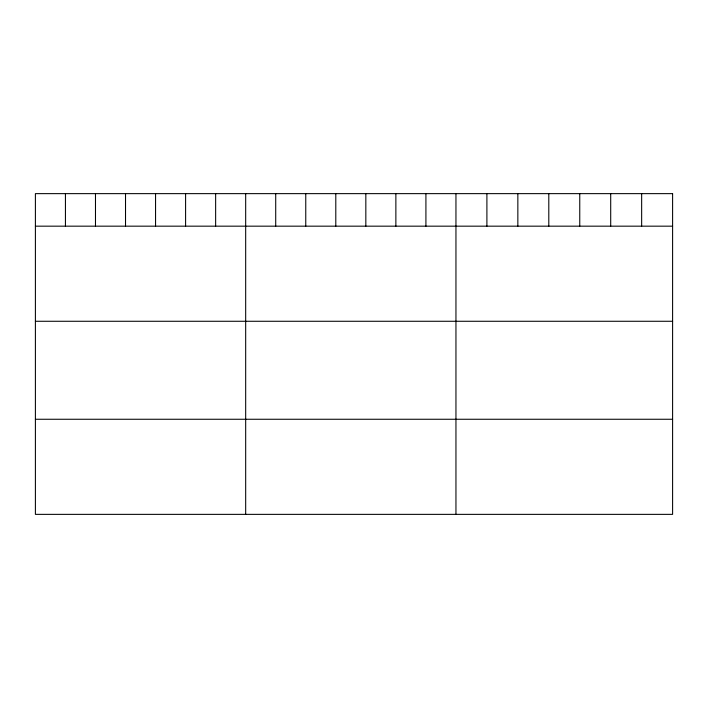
<?xml version="1.0" encoding="UTF-8"?>
<svg xmlns="http://www.w3.org/2000/svg" width="708" height="708" viewBox="0 0 708 708"><rect width="100%" height="100%" fill="white"/><g stroke="black" fill="none" stroke-linecap="round" stroke-linejoin="round"><path stroke-width="1.06" d="M35.4 226.171L672.6 226.171M35.4 321.273L672.6 321.273M35.4 419.26L672.6 419.26M641.652 193.638L641.652 226.171M610.703 193.638L610.703 226.171M579.755 193.638L579.755 226.171M548.797 193.638L548.797 226.171M517.849 193.638L517.849 226.171M486.9 193.638L486.9 226.171M455.952 193.638L455.952 514.362M425.915 193.638L425.915 226.171M395.869 193.638L395.869 226.171M365.832 193.638L365.832 226.171M335.796 193.638L335.796 226.171M305.759 193.638L305.759 226.171M275.713 193.638L275.713 226.171M245.676 193.638L245.676 514.362M215.639 193.638L215.639 226.171M185.593 193.638L185.593 226.171M155.556 193.638L155.556 226.171M125.52 193.638L125.52 226.171M95.483 193.638L95.483 226.171M65.437 193.638L65.437 226.171M672.6 193.638L35.4 193.638L35.4 514.362L672.6 514.362L672.6 193.638"/></g></svg>
